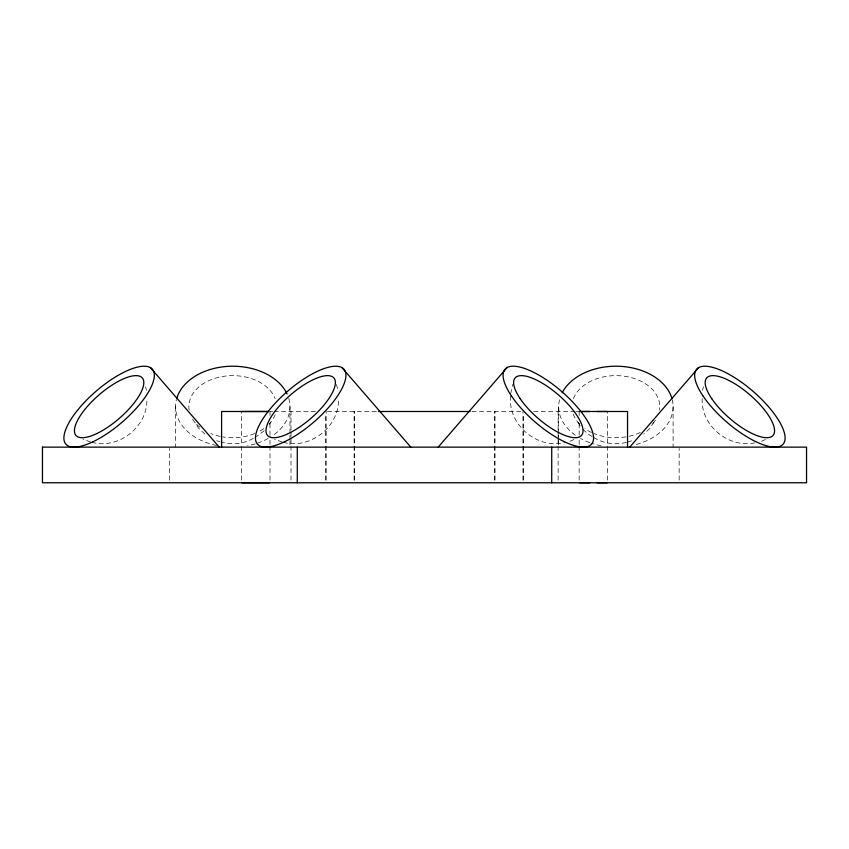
<?xml version="1.0" encoding="UTF-8"?>
<svg xmlns="http://www.w3.org/2000/svg" width="849" height="849" viewBox="0 0 849 849"><rect width="100%" height="100%" fill="white"/><g stroke="black" fill="none" stroke-linecap="round" stroke-linejoin="round"><path stroke-width="0.64" stroke-dasharray="4.25 3.18" d="M169.492 480.131L169.492 448.452M241.477 480.141L241.477 411.5M269.993 480.131L269.993 445.81M269.993 444.494L269.993 436.577M269.993 435.25L269.993 422.049M291.016 480.131L291.016 437.893M291.016 436.577L291.016 431.292M291.016 429.976L291.016 411.489M325.602 480.131L325.602 414.132M326.186 480.131L326.186 411.489M354.107 480.131L354.107 411.489M354.691 480.131L354.691 411.489M494.447 480.131L494.447 411.489M495.031 480.131L495.031 411.489M522.952 480.131L522.952 411.489M523.536 480.131L523.536 414.132M558.122 480.131L558.122 437.893M558.122 436.577L558.122 431.292M558.122 429.976L558.122 411.489M579.156 480.131L579.156 445.81M579.156 444.494L579.156 436.566M579.156 435.25L579.156 422.049M607.672 480.131L607.672 411.489M679.158 480.131L679.158 448.452M510.642 396.037C507.447 424.797 537.937 450.203 565.699 442.255M702.187 398.595C700.648 426.431 730.49 449.896 757.266 442.255M510.705 393.639L512.658 384.48M702.463 390.328L703.513 386.815M269.462 424.245L270.767 422.197M653.9 422.197L649.973 428.342L643.712 434.104M264.156 430.814L256.494 436.535M253.257 438.349C243.748 444.027 231.681 445.131 221.122 442.053M569.976 441.31L574.412 439.241M761.542 441.31L765.978 439.241M626.424 442.382C615.27 445.29 602.864 443.454 593.164 437.15M627.528 442.053L631.953 440.758M270.141 411.489L272.731 411.489M274.015 411.489L315.404 411.489M327.512 411.489L377.136 411.489M472.002 411.489L521.626 411.489M533.734 411.489L575.123 411.489M576.407 411.489L580.281 411.489M283.301 442.255C310.076 449.896 339.918 426.431 338.38 398.595M91.734 442.255C118.51 449.896 148.352 426.431 146.813 398.595M282.229 442.021L274.588 439.241M90.663 442.021L83.022 439.241M216.686 440.758L220.008 441.735M592.146 436.535L588.06 434.104L582.701 429.159M204.927 434.104L198.677 428.342L194.739 422.197M577.872 422.197L580.493 426.294M336.342 384.48L338.104 390.328M145.487 386.815L146.537 390.328M673.098 406.682L673.098 447.136M579.156 411.489L579.156 415.448M558.674 406.682L558.674 434.083M558.674 435.388L558.674 439.304M558.674 440.61L558.674 447.136M289.965 406.682L289.965 434.083M289.965 435.388L289.965 439.304M289.965 440.61L289.965 445.831M269.993 411.489L269.993 415.458M175.541 406.682L175.541 447.136M672.228 399.646A57.212 40.455 0 0 1 634.585 444.908M601.081 445.757A57.212 40.455 0 0 1 590.872 443.061M589.662 442.626A57.212 40.455 0 0 1 580.514 438.477M575.431 435.282A57.212 40.455 0 0 1 559.862 398.489M288.787 398.489A57.212 40.455 0 0 1 273.208 435.282M268.125 438.477A57.212 40.455 0 0 1 256.536 443.475M255.284 443.868A57.212 40.455 0 0 1 247.568 445.757M216.644 445.492A57.212 40.455 0 0 1 176.412 399.646M275.15 414.705A43.893 31.042 0 0 1 269.26 423.916M263.795 428.628A43.893 31.042 0 0 1 259.476 431.303M254.7 433.552A43.893 31.042 0 0 1 222.618 436.874M220.178 436.407A43.893 31.042 0 0 1 210.807 433.552M199.759 427.143A43.893 31.042 0 0 1 192.521 419.088M189.136 410.152A43.893 31.042 0 0 1 224.592 376.181A43.893 31.042 0 0 1 275.15 398.648M573.489 398.648A43.893 31.042 0 0 1 624.047 376.181A43.893 31.042 0 0 1 659.503 410.152M655.428 420.149A43.893 31.042 0 0 1 652.393 423.916M640.263 432.491A43.893 31.042 0 0 1 593.939 433.552M591.509 432.491A43.893 31.042 0 0 1 584.855 428.628M579.389 423.916A43.893 31.042 0 0 1 572.767 412.455"/><path stroke-width="1.27" d="M221.6 447.136L221.6 411.489L268.857 411.489M297.277 482.773L297.277 447.136M551.723 482.773L551.723 447.136M627.538 447.136L627.538 411.489L580.281 411.489M438.19 447.136L507.065 367.596M629.756 447.136L698.631 367.596M241.965 411.5L268.082 411.5M607.184 411.489L597.102 411.489M241.965 482.773L269.504 482.773M579.644 482.773L589.726 482.773M607.184 482.773L597.102 482.773M581.066 411.489L589.726 411.489M378.463 411.489L470.081 411.489M341.935 367.596L410.81 447.136M150.369 367.596L219.244 447.136M562.123 392.854A57.212 40.455 0 0 1 620.035 366.322A57.212 40.455 0 0 1 671.92 398.489M176.73 398.489A57.212 40.455 0 0 1 229.442 366.29A57.212 40.455 0 0 1 287.068 393.957M42.45 447.136L42.45 482.773L806.55 482.773L806.55 447.136L42.45 447.136M93.082 441.713A57.212 20.227 -40.9 0 0 153.765 371.639A57.212 20.227 -40.9 0 0 80.506 406.682A57.212 20.227 -40.9 0 0 93.082 441.713M284.648 441.713A57.212 20.227 -40.9 0 0 345.331 371.639A57.212 20.227 -40.9 0 0 272.083 406.682A57.212 20.227 -40.9 0 0 284.648 441.713M511.618 396.207A57.212 20.227 40.9 0 0 589.556 445.757A57.212 20.227 40.9 0 0 543.774 378.07A57.212 20.227 40.9 0 0 511.618 396.207M703.184 396.207A57.212 20.227 40.9 0 0 781.133 445.757A57.212 20.227 40.9 0 0 735.34 378.07A57.212 20.227 40.9 0 0 703.184 396.207M711.727 398.648A43.893 15.515 40.9 0 0 771.529 436.651A43.893 15.515 40.9 0 0 736.391 384.735A43.893 15.515 40.9 0 0 711.727 398.648M520.161 398.648A43.893 15.515 40.9 0 0 579.963 436.651A43.893 15.515 40.9 0 0 544.825 384.735A43.893 15.515 40.9 0 0 520.161 398.648M288.384 433.552A43.893 15.515 -40.9 0 0 334.941 379.8A43.893 15.515 -40.9 0 0 278.737 406.682A43.893 15.515 -40.9 0 0 288.384 433.552M96.818 433.552A43.893 15.515 -40.9 0 0 143.375 379.8A43.893 15.515 -40.9 0 0 87.171 406.682A43.893 15.515 -40.9 0 0 96.818 433.552"/></g></svg>
